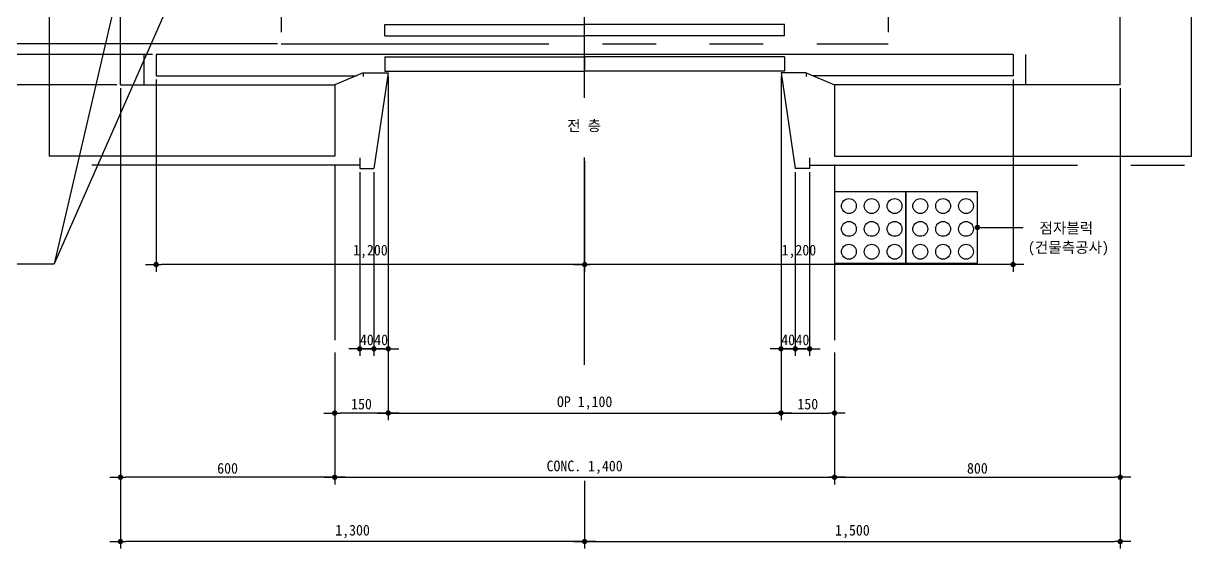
# Model space of a CAD drawing. Extents: x -9109 to 174251, y 57759 to 115528.
# Drawn here: x 43020 to 46292, y 110208 to 111680 of the extents above; entities that cross this region are included whole.
import ezdxf
from ezdxf.enums import TextEntityAlignment as Align

# ---------------------------------------------------------------- set-up
doc = ezdxf.new("R2010")
doc.units = 0
doc.header["$LTSCALE"] = 600
doc.header["$MEASUREMENT"] = 0
for name, pattern in [('CENTER', [2, 1.25, -0.25, 0.25, -0.25]), ('HIDDEN', [0.375, 0.25, -0.125]), ('PHANTOM', [2.5, 1.25, -0.25, 0.25, -0.25, 0.25, -0.25])]:
    doc.linetypes.add(name, pattern=pattern)
doc.layers.get('0').update_dxf_attribs({"linetype": 'CONTINUOUS'})
for name, color, linetype in [('2', 4, 'HIDDEN'), ('3', 1, 'CENTER'), ('4', 6, 'PHANTOM'), ('A-DIMS', 7, 'CONTINUOUS')]:
    doc.layers.add(name, color=color, linetype=linetype)
doc.layers.add('A-MKXS-LEAD', color=7, linetype='CONTINUOUS', lineweight=25)
doc.layers.add('A-MKXS-TEXT1', color=3, linetype='CONTINUOUS', lineweight=25)
doc.styles.add('HY울릉도L', font='')
doc.styles.add('돋움체', font='')
doc.styles.get('HY울릉도L').set_extended_font_data('Dotum')
doc.styles.get('돋움체').set_extended_font_data('DotumChe')
doc.dimstyles.new('CDIM', dxfattribs={"dimtxt": 3, "dimasz": 1.5, "dimexe": 2, "dimexo": 1, "dimgap": 1, "dimtad": 1, "dimdec": 0, "dimrnd": 0.5, "dimzin": 0, "dimdsep": 32, "dimlunit": 6, "dimtxsty": 'HY울릉도L', "dimblk1": '_CIDOT', "dimblk2": '_CIDOT', "dimsah": 1, "dimcen": 5.5, "dimclrd": 2, "dimclre": 2, "dimclrt": 7, "dimadec": 0, "dimazin": 0, "dimtfac": 1, "dimtdec": 0, "dimtix": 1, "dimtmove": 2, "dimatfit": 1, "dimldrblk": '_CIDOT', "dimfxl": 1, "dimtolj": 1, "dimtzin": 0, "dimlwd": -1, "dimarcsym": 0})

# ---------------------------------------------------------------- blocks, each defined once
blk = doc.blocks.new('_CIDOT')
at = {"color": 0, "linetype": 'ByBlock'}
blk.add_line((2, 0), (-1, 0), dxfattribs=at)
at = {"color": 0, "linetype": 'ByBlock', "const_width": 0.5}
blk.add_lwpolyline([(-0.25, 0, 1), (0.25, 0, 1)], format="xyb", close=True, dxfattribs=at)
blk = doc.blocks.new('*D882')
at = {"layer": 'A-DIMS', "transparency": 16777216}
for p, q in [((42672.1, 111638.4), (42672.1, 111653.4)), ((42672.1, 111623.4), (42672.1, 111593.4)), ((42672.1, 111578.4), (42672.1, 111563.4))]:
    blk.add_line(p, q, dxfattribs=at)
at = {"layer": 'A-DIMS', "lineweight": -2, "transparency": 16777216}
for p, q in [((43732.1, 111623.4), (42652.1, 111623.4)), ((43382.1, 111593.4), (42652.1, 111593.4))]:
    blk.add_line(p, q, dxfattribs=at)
at = {"layer": 'A-DIMS', "transparency": 16777216, "xscale": 15, "yscale": 15, "zscale": 15}
for p, rotation in [((42672.1, 111623.4), 270), ((42672.1, 111593.4), 90)]:
    blk.add_blockref('_CIDOT', p, dxfattribs=dict(at, rotation=rotation))
at = {"layer": 'A-DIMS', "color": 3, "transparency": 16777216, "insert": (42646.4, 111608.4), "char_height": 30, "attachment_point": 5, "rotation": 90, "style": '돋움체'}
blk.add_mtext('\\A1;30', dxfattribs=at)
blk = doc.blocks.new('*D921')
at = {"layer": 'A-DIMS', "lineweight": -2, "transparency": 16777216}
for p, q in [((43732.1, 113905.4), (42472.1, 113905.4)), ((43732.1, 111623.4), (42472.1, 111623.4))]:
    blk.add_line(p, q, dxfattribs=at)
at = {"layer": 'A-DIMS', "transparency": 16777216}
blk.add_line((42492.1, 111638.4), (42492.1, 113890.4), dxfattribs=at)
at = {"layer": 'A-DIMS', "transparency": 16777216, "xscale": 15, "yscale": 15, "zscale": 15}
for p, rotation in [((42492.1, 113905.4), 90), ((42492.1, 111623.4), 270)]:
    blk.add_blockref('_CIDOT', p, dxfattribs=dict(at, rotation=rotation))
at = {"layer": 'A-DIMS', "color": 3, "transparency": 16777216, "insert": (42462.5, 112764.4), "char_height": 30, "attachment_point": 5, "rotation": 90, "style": '돋움체'}
blk.add_mtext('\\A1;{\\C7;CAR OUTSIDE(D) 2,282}', dxfattribs=at)
blk = doc.blocks.new('*D922')
at = {"layer": 'A-DIMS', "lineweight": -2, "transparency": 16777216}
for p, q in [((43892.1, 110758.4), (43892.1, 110388.4)), ((45292.1, 110758.4), (45292.1, 110388.4))]:
    blk.add_line(p, q, dxfattribs=at)
at = {"layer": 'A-DIMS', "transparency": 16777216}
blk.add_line((43907.1, 110408.4), (45277.1, 110408.4), dxfattribs=at)
at = {"layer": 'A-DIMS', "transparency": 16777216, "xscale": 15, "yscale": 15, "zscale": 15, "rotation": 180}
blk.add_blockref('_CIDOT', (43892.1, 110408.4), dxfattribs=at)
at = {"layer": 'A-DIMS', "transparency": 16777216, "xscale": 15, "yscale": 15, "zscale": 15}
blk.add_blockref('_CIDOT', (45292.1, 110408.4), dxfattribs=at)
at = {"layer": 'A-DIMS', "color": 3, "transparency": 16777216, "insert": (44592.1, 110436.3), "char_height": 30, "attachment_point": 5, "style": '돋움체'}
blk.add_mtext('\\A1;CONC. 1,400', dxfattribs=at)
blk = doc.blocks.new('*D923')
at = {"layer": 'A-DIMS', "lineweight": -2, "transparency": 16777216}
for p, q in [((44042.1, 111531.4), (44042.1, 110568.4)), ((45142.1, 111531.4), (45142.1, 110568.4))]:
    blk.add_line(p, q, dxfattribs=at)
at = {"layer": 'A-DIMS', "transparency": 16777216}
blk.add_line((44057.1, 110588.4), (45127.1, 110588.4), dxfattribs=at)
at = {"layer": 'A-DIMS', "transparency": 16777216, "xscale": 15, "yscale": 15, "zscale": 15, "rotation": 180}
blk.add_blockref('_CIDOT', (44042.1, 110588.4), dxfattribs=at)
at = {"layer": 'A-DIMS', "transparency": 16777216, "xscale": 15, "yscale": 15, "zscale": 15}
blk.add_blockref('_CIDOT', (45142.1, 110588.4), dxfattribs=at)
at = {"layer": 'A-DIMS', "color": 3, "transparency": 16777216, "insert": (44592.1, 110616.3), "char_height": 30, "attachment_point": 5, "style": '돋움체'}
blk.add_mtext('\\A1;OP 1,100', dxfattribs=at)
blk = doc.blocks.new('*D924')
at = {"layer": 'A-DIMS', "lineweight": -2, "transparency": 16777216}
for p, q in [((45142.1, 111531.4), (45142.1, 110568.4)), ((45292.1, 110758.4), (45292.1, 110568.4))]:
    blk.add_line(p, q, dxfattribs=at)
at = {"layer": 'A-DIMS', "transparency": 16777216}
blk.add_line((45157.1, 110588.4), (45277.1, 110588.4), dxfattribs=at)
at = {"layer": 'A-DIMS', "transparency": 16777216, "xscale": 15, "yscale": 15, "zscale": 15, "rotation": 180}
blk.add_blockref('_CIDOT', (45142.1, 110588.4), dxfattribs=at)
at = {"layer": 'A-DIMS', "transparency": 16777216, "xscale": 15, "yscale": 15, "zscale": 15}
blk.add_blockref('_CIDOT', (45292.1, 110588.4), dxfattribs=at)
at = {"layer": 'A-DIMS', "color": 3, "transparency": 16777216, "insert": (45217.1, 110613.4), "char_height": 30, "attachment_point": 5, "style": '돋움체'}
blk.add_mtext('\\A1;150', dxfattribs=at)
blk = doc.blocks.new('*D883')
at = {"layer": 'A-DIMS', "lineweight": -2, "transparency": 16777216}
for p, q in [((44042.1, 111531.4), (44042.1, 110568.4)), ((43892.1, 110758.4), (43892.1, 110568.4))]:
    blk.add_line(p, q, dxfattribs=at)
at = {"layer": 'A-DIMS', "transparency": 16777216}
blk.add_line((44027.1, 110588.4), (43907.1, 110588.4), dxfattribs=at)
at = {"layer": 'A-DIMS', "transparency": 16777216, "xscale": 15, "yscale": 15, "zscale": 15, "rotation": 180}
blk.add_blockref('_CIDOT', (43892.1, 110588.4), dxfattribs=at)
at = {"layer": 'A-DIMS', "transparency": 16777216, "xscale": 15, "yscale": 15, "zscale": 15}
blk.add_blockref('_CIDOT', (44042.1, 110588.4), dxfattribs=at)
at = {"layer": 'A-DIMS', "color": 3, "transparency": 16777216, "insert": (43967.1, 110613.4), "char_height": 30, "attachment_point": 5, "style": '돋움체'}
blk.add_mtext('\\A1;150', dxfattribs=at)
blk = doc.blocks.new('*D884')
at = {"layer": 'A-DIMS', "lineweight": -2, "transparency": 16777216}
for p, q in [((43732.1, 111623.4), (42472.1, 111623.4)), ((43282.1, 111508.4), (42472.1, 111508.4))]:
    blk.add_line(p, q, dxfattribs=at)
at = {"layer": 'A-DIMS', "transparency": 16777216}
blk.add_line((42492.1, 111608.4), (42492.1, 111523.4), dxfattribs=at)
at = {"layer": 'A-DIMS', "transparency": 16777216, "xscale": 15, "yscale": 15, "zscale": 15}
for p, rotation in [((42492.1, 111623.4), 90), ((42492.1, 111508.4), 270)]:
    blk.add_blockref('_CIDOT', p, dxfattribs=dict(at, rotation=rotation))
at = {"layer": 'A-DIMS', "color": 3, "transparency": 16777216, "insert": (42467.1, 111565.9), "char_height": 30, "attachment_point": 5, "rotation": 90, "style": '돋움체'}
blk.add_mtext('\\A1;115', dxfattribs=at)
blk = doc.blocks.new('*D885')
at = {"layer": 'A-DIMS', "lineweight": -2, "transparency": 16777216}
for p, q in [((43962.1, 111263.4), (43962.1, 110748.4)), ((44002.1, 111263.4), (44002.1, 110748.4))]:
    blk.add_line(p, q, dxfattribs=at)
at = {"layer": 'A-DIMS', "transparency": 16777216}
for p, q in [((43947.1, 110768.4), (43932.1, 110768.4)), ((44002.1, 110768.4), (43962.1, 110768.4)), ((44017.1, 110768.4), (44032.1, 110768.4))]:
    blk.add_line(p, q, dxfattribs=at)
at = {"layer": 'A-DIMS', "transparency": 16777216, "xscale": 15, "yscale": 15, "zscale": 15}
blk.add_blockref('_CIDOT', (43962.1, 110768.4), dxfattribs=at)
at = {"layer": 'A-DIMS', "transparency": 16777216, "xscale": 15, "yscale": 15, "zscale": 15, "rotation": 180}
blk.add_blockref('_CIDOT', (44002.1, 110768.4), dxfattribs=at)
at = {"layer": 'A-DIMS', "color": 3, "transparency": 16777216, "insert": (43982.1, 110793.4), "char_height": 30, "attachment_point": 5, "style": '돋움체'}
blk.add_mtext('\\A1;40', dxfattribs=at)
blk = doc.blocks.new('*D925')
at = {"layer": 'A-DIMS', "lineweight": -2, "transparency": 16777216}
for p, q in [((45142.1, 111531.4), (45142.1, 110748.4)), ((45182.1, 111263.4), (45182.1, 110748.4))]:
    blk.add_line(p, q, dxfattribs=at)
at = {"layer": 'A-DIMS', "transparency": 16777216}
for p, q in [((45127.1, 110768.4), (45112.1, 110768.4)), ((45182.1, 110768.4), (45142.1, 110768.4)), ((45197.1, 110768.4), (45212.1, 110768.4))]:
    blk.add_line(p, q, dxfattribs=at)
at = {"layer": 'A-DIMS', "transparency": 16777216, "xscale": 15, "yscale": 15, "zscale": 15}
blk.add_blockref('_CIDOT', (45142.1, 110768.4), dxfattribs=at)
at = {"layer": 'A-DIMS', "transparency": 16777216, "xscale": 15, "yscale": 15, "zscale": 15, "rotation": 180}
blk.add_blockref('_CIDOT', (45182.1, 110768.4), dxfattribs=at)
at = {"layer": 'A-DIMS', "color": 3, "transparency": 16777216, "insert": (45162.1, 110793.4), "char_height": 30, "attachment_point": 5, "style": '돋움체'}
blk.add_mtext('\\A1;40', dxfattribs=at)
blk = doc.blocks.new('*D886')
at = {"layer": 'A-DIMS', "lineweight": -2, "transparency": 16777216}
for p, q in [((44042.1, 111531.4), (44042.1, 110748.4)), ((44002.1, 111263.4), (44002.1, 110748.4))]:
    blk.add_line(p, q, dxfattribs=at)
at = {"layer": 'A-DIMS', "transparency": 16777216}
for p, q in [((43987.1, 110768.4), (43972.1, 110768.4)), ((44002.1, 110768.4), (44042.1, 110768.4)), ((44057.1, 110768.4), (44072.1, 110768.4))]:
    blk.add_line(p, q, dxfattribs=at)
at = {"layer": 'A-DIMS', "transparency": 16777216, "xscale": 15, "yscale": 15, "zscale": 15}
blk.add_blockref('_CIDOT', (44002.1, 110768.4), dxfattribs=at)
at = {"layer": 'A-DIMS', "transparency": 16777216, "xscale": 15, "yscale": 15, "zscale": 15, "rotation": 180}
blk.add_blockref('_CIDOT', (44042.1, 110768.4), dxfattribs=at)
at = {"layer": 'A-DIMS', "color": 3, "transparency": 16777216, "insert": (44022.1, 110793.4), "char_height": 30, "attachment_point": 5, "style": '돋움체'}
blk.add_mtext('\\A1;40', dxfattribs=at)
blk = doc.blocks.new('*D926')
at = {"layer": 'A-DIMS', "lineweight": -2, "transparency": 16777216}
for p, q in [((45182.1, 111263.4), (45182.1, 110748.4)), ((45222.1, 111263.4), (45222.1, 110748.4))]:
    blk.add_line(p, q, dxfattribs=at)
at = {"layer": 'A-DIMS', "transparency": 16777216}
for p, q in [((45167.1, 110768.4), (45152.1, 110768.4)), ((45182.1, 110768.4), (45222.1, 110768.4)), ((45237.1, 110768.4), (45252.1, 110768.4))]:
    blk.add_line(p, q, dxfattribs=at)
at = {"layer": 'A-DIMS', "transparency": 16777216, "xscale": 15, "yscale": 15, "zscale": 15}
blk.add_blockref('_CIDOT', (45182.1, 110768.4), dxfattribs=at)
at = {"layer": 'A-DIMS', "transparency": 16777216, "xscale": 15, "yscale": 15, "zscale": 15, "rotation": 180}
blk.add_blockref('_CIDOT', (45222.1, 110768.4), dxfattribs=at)
at = {"layer": 'A-DIMS', "color": 3, "transparency": 16777216, "insert": (45202.1, 110793.4), "char_height": 30, "attachment_point": 5, "style": '돋움체'}
blk.add_mtext('\\A1;40', dxfattribs=at)
blk = doc.blocks.new('*D893')
at = {"layer": 'A-DIMS', "lineweight": -2, "transparency": 16777216}
for p, q in [((43282.1, 114358.4), (42112.1, 114358.4)), ((43282.1, 111508.4), (42112.1, 111508.4))]:
    blk.add_line(p, q, dxfattribs=at)
at = {"layer": 'A-DIMS', "transparency": 16777216}
blk.add_line((42132.1, 114343.4), (42132.1, 111523.4), dxfattribs=at)
at = {"layer": 'A-DIMS', "transparency": 16777216, "xscale": 15, "yscale": 15, "zscale": 15}
for p, rotation in [((42132.1, 114358.4), 90), ((42132.1, 111508.4), 270)]:
    blk.add_blockref('_CIDOT', p, dxfattribs=dict(at, rotation=rotation))
at = {"layer": 'A-DIMS', "color": 3, "transparency": 16777216, "insert": (42104.3, 112933.4), "char_height": 30, "attachment_point": 5, "rotation": 90, "style": '돋움체'}
blk.add_mtext('\\A1;HD 2,850', dxfattribs=at)
blk = doc.blocks.new('*D895')
at = {"layer": 'A-DIMS', "lineweight": -2, "transparency": 16777216}
for p, q in [((42722.1, 112773.4), (42652.1, 112773.4)), ((43732.1, 111623.4), (42652.1, 111623.4))]:
    blk.add_line(p, q, dxfattribs=at)
at = {"layer": 'A-DIMS', "transparency": 16777216}
blk.add_line((42672.1, 112758.4), (42672.1, 111638.4), dxfattribs=at)
at = {"layer": 'A-DIMS', "transparency": 16777216, "xscale": 15, "yscale": 15, "zscale": 15}
for p, rotation in [((42672.1, 112773.4), 90), ((42672.1, 111623.4), 270)]:
    blk.add_blockref('_CIDOT', p, dxfattribs=dict(at, rotation=rotation))
at = {"layer": 'A-DIMS', "color": 3, "transparency": 16777216, "insert": (42644.3, 112198.4), "char_height": 30, "attachment_point": 5, "rotation": 90, "style": '돋움체'}
blk.add_mtext('\\A1;{\\C7;EE 1,150}', dxfattribs=at)
blk = doc.blocks.new('*D898')
at = {"layer": 'A-DIMS', "lineweight": -2, "transparency": 16777216}
for p, q in [((42362.1, 112773.4), (42292.1, 112773.4)), ((43282.1, 111508.4), (42292.1, 111508.4))]:
    blk.add_line(p, q, dxfattribs=at)
at = {"layer": 'A-DIMS', "transparency": 16777216}
blk.add_line((42312.1, 112758.4), (42312.1, 111523.4), dxfattribs=at)
at = {"layer": 'A-DIMS', "transparency": 16777216, "xscale": 15, "yscale": 15, "zscale": 15}
for p, rotation in [((42312.1, 112773.4), 90), ((42312.1, 111508.4), 270)]:
    blk.add_blockref('_CIDOT', p, dxfattribs=dict(at, rotation=rotation))
at = {"layer": 'A-DIMS', "color": 3, "transparency": 16777216, "insert": (42284.3, 112140.9), "char_height": 30, "attachment_point": 5, "rotation": 90, "style": '돋움체'}
blk.add_mtext('\\A1;1,265', dxfattribs=at)
blk = doc.blocks.new('*D927')
at = {"layer": 'A-DIMS', "lineweight": -2, "transparency": 16777216}
for p, q in [((43292.1, 111498.4), (43292.1, 110208.4)), ((44592.1, 110398.4), (44592.1, 110208.4))]:
    blk.add_line(p, q, dxfattribs=at)
at = {"layer": 'A-DIMS', "transparency": 16777216}
blk.add_line((44577.1, 110228.4), (43307.1, 110228.4), dxfattribs=at)
at = {"layer": 'A-DIMS', "transparency": 16777216, "xscale": 15, "yscale": 15, "zscale": 15, "rotation": 180}
blk.add_blockref('_CIDOT', (43292.1, 110228.4), dxfattribs=at)
at = {"layer": 'A-DIMS', "transparency": 16777216, "xscale": 15, "yscale": 15, "zscale": 15}
blk.add_blockref('_CIDOT', (44592.1, 110228.4), dxfattribs=at)
at = {"layer": 'A-DIMS', "color": 3, "transparency": 16777216, "insert": (43942.1, 110256.3), "char_height": 30, "attachment_point": 5, "style": '돋움체'}
blk.add_mtext('\\A1;1,300', dxfattribs=at)
blk = doc.blocks.new('*D928')
at = {"layer": 'A-DIMS', "lineweight": -2, "transparency": 16777216}
for p, q in [((46092.1, 111498.4), (46092.1, 111309)), ((46092.1, 111307.8), (46092.1, 111284)), ((46092.1, 111282.8), (46092.1, 110208.4)), ((44592.1, 110398.4), (44592.1, 110208.4))]:
    blk.add_line(p, q, dxfattribs=at)
at = {"layer": 'A-DIMS', "transparency": 16777216}
blk.add_line((44607.1, 110228.4), (46077.1, 110228.4), dxfattribs=at)
at = {"layer": 'A-DIMS', "transparency": 16777216, "xscale": 15, "yscale": 15, "zscale": 15, "rotation": 180}
blk.add_blockref('_CIDOT', (44592.1, 110228.4), dxfattribs=at)
at = {"layer": 'A-DIMS', "transparency": 16777216, "xscale": 15, "yscale": 15, "zscale": 15}
blk.add_blockref('_CIDOT', (46092.1, 110228.4), dxfattribs=at)
at = {"layer": 'A-DIMS', "color": 3, "transparency": 16777216, "insert": (45342.1, 110256.3), "char_height": 30, "attachment_point": 5, "style": '돋움체'}
blk.add_mtext('\\A1;1,500', dxfattribs=at)
blk = doc.blocks.new('*D929')
at = {"layer": 'A-DIMS', "lineweight": -2, "transparency": 16777216}
for p, q in [((46092.1, 111498.4), (46092.1, 111309)), ((46092.1, 111307.8), (46092.1, 111284)), ((46092.1, 111282.8), (46092.1, 110388.4)), ((45292.1, 110758.4), (45292.1, 110388.4))]:
    blk.add_line(p, q, dxfattribs=at)
at = {"layer": 'A-DIMS', "transparency": 16777216}
blk.add_line((45307.1, 110408.4), (46077.1, 110408.4), dxfattribs=at)
at = {"layer": 'A-DIMS', "transparency": 16777216, "xscale": 15, "yscale": 15, "zscale": 15, "rotation": 180}
blk.add_blockref('_CIDOT', (45292.1, 110408.4), dxfattribs=at)
at = {"layer": 'A-DIMS', "transparency": 16777216, "xscale": 15, "yscale": 15, "zscale": 15}
blk.add_blockref('_CIDOT', (46092.1, 110408.4), dxfattribs=at)
at = {"layer": 'A-DIMS', "color": 3, "transparency": 16777216, "insert": (45692.1, 110433.4), "char_height": 30, "attachment_point": 5, "style": '돋움체'}
blk.add_mtext('\\A1;800', dxfattribs=at)
blk = doc.blocks.new('*D909')
at = {"layer": 'A-DIMS', "lineweight": -2, "transparency": 16777216}
for p, q in [((43292.1, 111498.4), (43292.1, 110388.4)), ((43892.1, 110758.4), (43892.1, 110388.4))]:
    blk.add_line(p, q, dxfattribs=at)
at = {"layer": 'A-DIMS', "transparency": 16777216}
blk.add_line((43877.1, 110408.4), (43307.1, 110408.4), dxfattribs=at)
at = {"layer": 'A-DIMS', "transparency": 16777216, "xscale": 15, "yscale": 15, "zscale": 15, "rotation": 180}
blk.add_blockref('_CIDOT', (43292.1, 110408.4), dxfattribs=at)
at = {"layer": 'A-DIMS', "transparency": 16777216, "xscale": 15, "yscale": 15, "zscale": 15}
blk.add_blockref('_CIDOT', (43892.1, 110408.4), dxfattribs=at)
at = {"layer": 'A-DIMS', "color": 3, "transparency": 16777216, "insert": (43592.1, 110433.4), "char_height": 30, "attachment_point": 5, "style": '돋움체'}
blk.add_mtext('\\A1;600', dxfattribs=at)
blk = doc.blocks.new('*D930')
at = {"layer": 'A-DIMS', "lineweight": -2, "transparency": 16777216}
for p, q in [((45792.1, 111523.4), (45792.1, 110984.5)), ((44592.1, 111294.1), (44592.1, 110984.5))]:
    blk.add_line(p, q, dxfattribs=at)
at = {"layer": 'A-DIMS', "transparency": 16777216}
blk.add_line((45777.1, 111004.5), (44607.1, 111004.5), dxfattribs=at)
at = {"layer": 'A-DIMS', "transparency": 16777216, "xscale": 15, "yscale": 15, "zscale": 15, "rotation": 180}
blk.add_blockref('_CIDOT', (44592.1, 111004.5), dxfattribs=at)
at = {"layer": 'A-DIMS', "transparency": 16777216, "xscale": 15, "yscale": 15, "zscale": 15}
blk.add_blockref('_CIDOT', (45792.1, 111004.5), dxfattribs=at)
at = {"layer": 'A-DIMS', "color": 3, "transparency": 16777216, "insert": (45192.1, 111041.1), "char_height": 30, "attachment_point": 5, "style": '돋움체'}
blk.add_mtext('\\A1;1,200', dxfattribs=at)
blk = doc.blocks.new('*D931')
at = {"layer": 'A-DIMS', "lineweight": -2, "transparency": 16777216}
for p, q in [((43392.1, 111523.4), (43392.1, 110984.5)), ((44592.1, 111294.1), (44592.1, 110984.5))]:
    blk.add_line(p, q, dxfattribs=at)
at = {"layer": 'A-DIMS', "transparency": 16777216}
blk.add_line((44577.1, 111004.5), (43407.1, 111004.5), dxfattribs=at)
at = {"layer": 'A-DIMS', "transparency": 16777216, "xscale": 15, "yscale": 15, "zscale": 15, "rotation": 180}
blk.add_blockref('_CIDOT', (43392.1, 111004.5), dxfattribs=at)
at = {"layer": 'A-DIMS', "transparency": 16777216, "xscale": 15, "yscale": 15, "zscale": 15}
blk.add_blockref('_CIDOT', (44592.1, 111004.5), dxfattribs=at)
at = {"layer": 'A-DIMS', "color": 3, "transparency": 16777216, "insert": (43992.1, 111041.1), "char_height": 30, "attachment_point": 5, "style": '돋움체'}
blk.add_mtext('\\A1;1,200', dxfattribs=at)
blk = doc.blocks.new('35')
at = {"layer": '2'}
blk.add_line((-35, 0), (-35, -85), dxfattribs=at)
blk = doc.blocks.new('*D915')
at = {"layer": 'A-DIMS', "lineweight": -2, "transparency": 16777216}
for p, q in [((43382.1, 111593.4), (42652.1, 111593.4)), ((43282.1, 111508.4), (42652.1, 111508.4))]:
    blk.add_line(p, q, dxfattribs=at)
at = {"layer": 'A-DIMS', "transparency": 16777216}
blk.add_line((42672.1, 111578.4), (42672.1, 111523.4), dxfattribs=at)
at = {"layer": 'A-DIMS', "transparency": 16777216, "xscale": 15, "yscale": 15, "zscale": 15}
for p, rotation in [((42672.1, 111593.4), 90), ((42672.1, 111508.4), 270)]:
    blk.add_blockref('_CIDOT', p, dxfattribs=dict(at, rotation=rotation))
at = {"layer": 'A-DIMS', "color": 3, "transparency": 16777216, "insert": (42647.1, 111550.9), "char_height": 30, "attachment_point": 5, "rotation": 90, "style": '돋움체'}
blk.add_mtext('\\A1;85', dxfattribs=at)

msp = doc.modelspace()

# ---------------------------------------------------------------- linework, layer by layer
for p, q in [((43092.1, 114558.4), (43092.1, 111308.4)), ((46292.1, 111308.4), (46292.1, 114558.4)), ((43292.1, 111508.4), (43292.1, 114358.4)), ((46092.1, 111508.4), (46092.1, 114358.4)), ((44032.1, 111677.4), (44592.1, 111677.4)), ((44032.1, 111677.4), (44592.1, 111677.4)), ((44032.1, 111645.4), (44032.1, 111677.4)), ((45152.1, 111677.4), (44592.1, 111677.4)), ((45152.1, 111645.4), (45152.1, 111677.4)), ((45792.1, 111593.4), (43392.1, 111593.4)), ((43392.1, 111593.4), (43392.1, 111533.4)), ((45792.1, 111593.4), (45792.1, 111533.4)), ((43972.1, 111541.4), (43892.1, 111508.4)), ((43972.1, 111541.4), (43972.1, 111531.4)), ((44042.1, 111541.4), (44002.1, 111273.4)), ((45142.1, 111541.4), (45182.1, 111273.4)), ((45212.1, 111541.4), (45292.1, 111508.4)), ((45212.1, 111541.4), (45212.1, 111531.4)), ((43292.1, 111508.4), (43892.1, 111508.4)), ((43892.1, 111508.4), (43892.1, 111308.4)), ((45292.1, 111508.4), (45292.1, 111308.4)), ((46092.1, 111508.4), (45292.1, 111508.4)), ((43892.1, 111308.4), (43092.1, 111308.4)), ((43962.1, 111303.4), (43962.1, 111273.4)), ((45222.1, 111303.4), (45222.1, 111273.4)), ((45292.1, 111308.4), (46292.1, 111308.4)), ((43962.1, 111273.4), (44002.1, 111273.4)), ((45222.1, 111273.4), (45182.1, 111273.4))]:
    msp.add_line(p, q)
at = {"color": 7}
for p, q in [((44592.1, 111645.4), (44592.1, 111677.4)), ((44592.1, 111645.4), (44592.1, 111677.4)), ((44592.1, 111645.4), (44592.1, 111677.4)), ((44592.1, 111645.4), (44592.1, 111677.4)), ((44032.1, 111645.4), (44592.1, 111645.4)), ((45152.1, 111645.4), (44592.1, 111645.4)), ((44032.1, 111586.4), (44592.1, 111586.4)), ((44032.1, 111586.4), (44032.1, 111546.4)), ((45152.1, 111586.4), (44592.1, 111586.4)), ((44592.1, 111586.4), (44592.1, 111546.4)), ((44592.1, 111586.4), (44592.1, 111546.4)), ((45152.1, 111586.4), (45152.1, 111546.4)), ((44032.1, 111546.4), (44592.1, 111546.4)), ((45152.1, 111546.4), (44592.1, 111546.4)), ((43392.1, 111533.4), (43952.7, 111533.4)), ((43972.1, 111541.4), (44042.1, 111541.4)), ((45212.1, 111541.4), (45142.1, 111541.4)), ((45792.1, 111533.4), (45231.5, 111533.4))]:
    msp.add_line(p, q, dxfattribs=at)
at = {"color": 6}
for points in [[(45492.1, 111208.4), (45292.1, 111208.4), (45292.1, 111008.4), (45492.1, 111008.4)], [(45692.1, 111208.4), (45492.1, 111208.4), (45492.1, 111008.4), (45692.1, 111008.4)]]:
    msp.add_lwpolyline(points, close=True, dxfattribs=at)
at = {"color": 251}
for centre in [(45332.1, 111168.4), (45396.1, 111168.4), (45460.1, 111168.4), (45532.1, 111168.4), (45596.1, 111168.4), (45660.1, 111168.4), (45332.1, 111104.4), (45396.1, 111104.4), (45460.1, 111104.4), (45532.1, 111104.4), (45596.1, 111104.4), (45660.1, 111104.4), (45332.1, 111040.4), (45396.1, 111040.4), (45460.1, 111040.4), (45532.1, 111040.4), (45596.1, 111040.4), (45660.1, 111040.4)]:
    msp.add_circle(centre, 20.8, dxfattribs=at)
at = {"layer": '3'}
msp.add_line((44592.1, 111471.5), (44592.1, 114618.4), dxfattribs=at)
at = {"layer": '4'}
for p, q in [((43742.1, 113905.4), (43742.1, 111623.4)), ((45442.1, 113905.4), (45442.1, 111623.4)), ((43742.1, 111623.4), (45442.1, 111623.4)), ((43962.1, 111283.4), (43092.1, 111283.4)), ((45222.1, 111283.4), (46292.1, 111283.4))]:
    msp.add_line(p, q, dxfattribs=at)
at = {"layer": 'A-DIMS'}
for p, q in [((43892.1, 111284.4), (43892.1, 110792.4)), ((44592.1, 110723.8), (44592.1, 111304.1)), ((45292.1, 111284.4), (45292.1, 110792.4))]:
    msp.add_line(p, q, dxfattribs=at)
at = {"layer": 'A-MKXS-LEAD'}
for p in [(43317.1, 111913.9), (43505.1, 111913.9), (42941.7, 111006.5)]:
    msp.add_line(p, (43106.6, 111006.5), dxfattribs=at)
at = {"layer": 'A-MKXS-LEAD', "const_width": 7.5}
msp.add_lwpolyline([(45688.4, 111108.4, 1), (45695.9, 111108.4, 1)], format="xyb", close=True, dxfattribs=at)
at = {"layer": 'A-MKXS-LEAD'}
msp.add_lwpolyline([(45692.1, 111108.4), (45819.9, 111108.4)], dxfattribs=at)

# ---------------------------------------------------------------- block references
msp.add_blockref('35', (43392.1, 111593.4))
at = {"xscale": -1, "rotation": 359.9999999999978}
msp.add_blockref('35', (45792.1, 111593.4), dxfattribs=at)

# ---------------------------------------------------------------- texts
at = {"layer": 'A-MKXS-TEXT1', "style": '돋움체'}
msp.add_text('전 층', height=30, dxfattribs=at).set_placement((44590.6, 111393.7), align=Align.MIDDLE_CENTER)
for s, p in [('점자블럭', (45865.9, 111091.8)), ('(건물측공사)', (45833.6, 111037.6))]:
    msp.add_text(s, height=30, dxfattribs=at).set_placement(p)

# ---------------------------------------------------------------- dimensions: what is measured, and where the dimension line sits
at = {"layer": 'A-DIMS'}
for base, p1, p2, text, picture, middle in [((42132.1, 111508.4), (43292.1, 114358.4), (43292.1, 111508.4), 'HD <>', '*D893', (42104.3, 112933.4)), ((42492.1, 113905.4), (43742.1, 111623.4), (43742.1, 113905.4), '{\\C7;CAR OUTSIDE(D) <>}', '*D921', (42462.5, 112764.4)), ((42672.1, 111623.4), (42732.1, 112773.4), (43742.1, 111623.4), '{\\C7;EE <>}', '*D895', (42644.3, 112198.4))]:
    dim = msp.add_linear_dim(base=base, p1=p1, p2=p2, angle=90, text=text, dimstyle='CDIM', override={"dimscale": 10, "dimtxsty": '돋움체', "dimclrd": 256, "dimclre": 256, "dimclrt": 3}, dxfattribs=at)
    dim.commit()
    dim.dimension.update_dxf_attribs({"geometry": picture, "text_midpoint": middle})
for base, p1, p2, angle, picture, middle in [((42312.1, 111508.4), (42372.1, 112773.4), (43292.1, 111508.4), 90, '*D898', (42284.3, 112140.9)), ((42492.1, 111508.4), (43742.1, 111623.4), (43292.1, 111508.4), 90, '*D884', (42467.1, 111565.9)), ((42672.1, 111508.4), (43392.1, 111593.4), (43292.1, 111508.4), 90, '*D915', (42647.1, 111550.9)), ((45292.1, 110588.4), (45142.1, 111541.4), (45292.1, 110768.4), 180, '*D924', (45217.1, 110613.4)), ((45142.1, 110768.4), (45182.1, 111273.4), (45142.1, 111541.4), 180, '*D925', (45162.1, 110793.4)), ((43292.1, 110228.4), (44592.1, 110408.4), (43292.1, 111508.4), 180, '*D927', (43942.1, 110256.3)), ((43292.1, 110408.4), (43892.1, 110768.4), (43292.1, 111508.4), 180, '*D909', (43592.1, 110433.4)), ((46092.1, 110408.4), (45292.1, 110768.4), (46092.1, 111508.4), 180, '*D929', (45692.1, 110433.4)), ((43962.1, 110768.4), (44002.1, 111273.4), (43962.1, 111273.4), 180, '*D885', (43982.1, 110793.4))]:
    dim = msp.add_linear_dim(base=base, p1=p1, p2=p2, angle=angle, dimstyle='CDIM', override={"dimscale": 10, "dimtxsty": '돋움체', "dimclrd": 256, "dimclre": 256, "dimclrt": 3}, dxfattribs=at)
    dim.commit()
    dim.dimension.update_dxf_attribs({"geometry": picture, "text_midpoint": middle})
for base, p1, p2, angle, picture, middle in [((42672.1, 111593.4), (43742.1, 111623.4), (43392.1, 111593.4), 90, '*D882', (42646.4, 111608.4)), ((43392.1, 111004.5), (44592.1, 111304.1), (43392.1, 111533.4), 180, '*D931', (43992.1, 111041.1)), ((44592.1, 111004.5), (45792.1, 111533.4), (44592.1, 111304.1), 180, '*D930', (45192.1, 111041.1))]:
    dim = msp.add_linear_dim(base=base, p1=p1, p2=p2, angle=angle, dimstyle='CDIM', override={"dimscale": 10, "dimtxsty": '돋움체', "dimclrd": 256, "dimclre": 256, "dimclrt": 3}, dxfattribs=at)
    dim.commit()
    dim.dimension.update_dxf_attribs({"geometry": picture, "text_midpoint": middle, "dimtype": 160})
for base, p1, p2, picture, middle in [((43892.1, 110588.4), (44042.1, 111541.4), (43892.1, 110768.4), '*D883', (43967.1, 110613.4)), ((44042.1, 110768.4), (44002.1, 111273.4), (44042.1, 111541.4), '*D886', (44022.1, 110793.4)), ((46092.1, 110228.4), (44592.1, 110408.4), (46092.1, 111508.4), '*D928', (45342.1, 110256.3)), ((45222.1, 110768.4), (45182.1, 111273.4), (45222.1, 111273.4), '*D926', (45202.1, 110793.4))]:
    dim = msp.add_linear_dim(base=base, p1=p1, p2=p2, dimstyle='CDIM', override={"dimscale": 10, "dimtxsty": '돋움체', "dimclrd": 256, "dimclre": 256, "dimclrt": 3}, dxfattribs=at)
    dim.commit()
    dim.dimension.update_dxf_attribs({"geometry": picture, "text_midpoint": middle})
for base, p1, p2, text, picture, middle in [((45142.1, 110588.4), (44042.1, 111541.4), (45142.1, 111541.4), 'OP <>', '*D923', (44592.1, 110616.3)), ((45292.1, 110408.4), (43892.1, 110768.4), (45292.1, 110768.4), 'CONC. <>', '*D922', (44592.1, 110436.3))]:
    dim = msp.add_linear_dim(base=base, p1=p1, p2=p2, text=text, dimstyle='CDIM', override={"dimscale": 10, "dimtxsty": '돋움체', "dimclrd": 256, "dimclre": 256, "dimclrt": 3}, dxfattribs=at)
    dim.commit()
    dim.dimension.update_dxf_attribs({"geometry": picture, "text_midpoint": middle})

doc.saveas('drawing.dxf')
